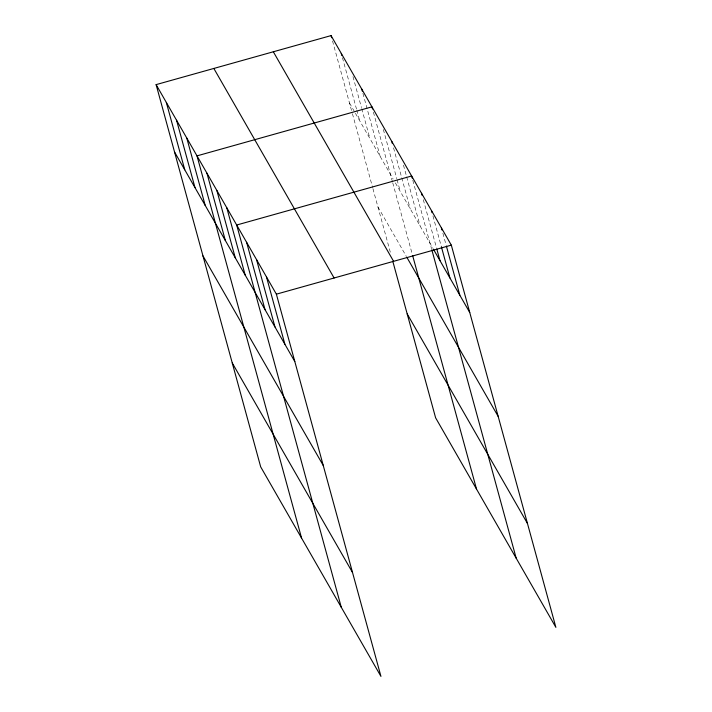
<?xml version="1.0" encoding="UTF-8"?>
<svg xmlns="http://www.w3.org/2000/svg" width="712" height="712" viewBox="0 0 712 712"><rect width="100%" height="100%" fill="white"/><g stroke="black" fill="none" stroke-linecap="round" stroke-linejoin="round"><path stroke-width="0.53" stroke-dasharray="3.56 2.67" d="M349.485 102.964L354.861 112.336M355.404 113.27L393.131 179.006M395.338 182.85L432.816 248.159M377.912 206.863L406.427 256.551M442.864 233.198L446.077 244.964M432.94 215.914L441.422 246.922M423.311 199.698L436.474 247.812M412.8 180.27L431.525 248.71M403.464 165.122L406.392 175.811M406.685 176.887L420.142 226.069M393.54 147.838L401.443 176.701M401.737 177.769L410.219 208.776M383.332 129.477L396.789 178.659M397.073 179.736L400.295 191.492M373.408 112.193L392.428 181.702M392.721 182.779L412.355 254.549M362.889 93.308L380.155 156.391M352.965 76.567L361.447 107.574M361.74 108.642L369.928 138.582M342.445 57.69L356.49 109.007M356.783 110.084L359.702 120.773M332.522 40.949L352.12 112.603M352.413 113.671L372.634 187.585M372.928 188.653L390.505 252.902"/><path stroke-width="1.07" d="M156.115 84.63L276.381 294.172L380.947 676.4L260.681 466.858L156.115 84.63L331.053 35.6L451.319 245.142L555.885 627.37L435.619 417.828L392.846 261.464M276.381 294.172L451.319 245.142M433.368 249.12L469.751 312.506M406.961 257.486L498.178 416.413M273.328 51.78L393.594 261.322M407.193 313.921L527.458 523.462M213.84 68.45L334.106 277.992M174.538 151.994L294.804 361.536M202.965 255.893L323.23 465.443M232.254 362.951L352.52 572.493M441.395 227.858L441.983 229.994M446.371 246.032L459.827 295.213M431.481 210.565L432.059 212.71M441.422 246.922L449.904 277.929M421.557 193.281L422.136 195.417M436.767 248.88L439.98 260.645M412.221 178.133L411.634 175.998L236.695 225.019L341.262 607.247M431.819 249.778L516.2 558.226M391.787 141.421L392.374 143.557M372.527 108.981L371.949 106.844L197.001 155.875L301.568 538.103M412.649 255.617L476.515 489.073M361.723 89.036L362.31 91.172M341.279 53.409L341.867 55.554M331.053 35.6L331.641 37.736M266.457 276.888L284.889 344.243M256.534 259.595L274.966 326.959M246.61 242.311L265.042 309.675M226.772 207.735L245.195 275.099M216.849 190.451L235.272 257.806M206.925 173.158L225.357 240.523M186.784 138.066L205.207 205.421M176.558 120.248L194.99 187.612M166.332 102.439L184.764 169.803"/></g></svg>
